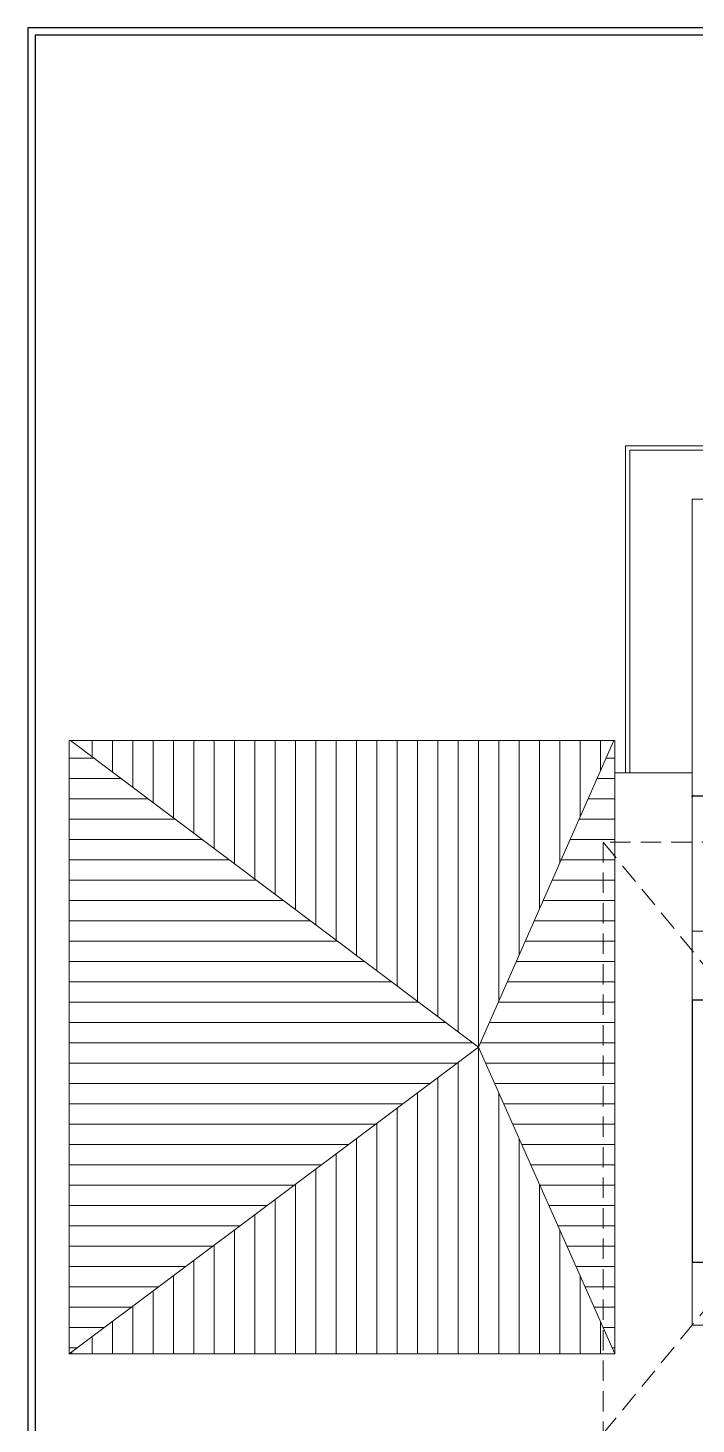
# Model space of a CAD drawing. Header units: millimetres. Extents: x 922141 to 965068, y 34629 to 256118.
# Drawn here: x 925535 to 933046, y 136879 to 152577 of the extents above; entities that cross this region are included whole.
import ezdxf

# ---------------------------------------------------------------- set-up
doc = ezdxf.new("R2010")
doc.units = ezdxf.units.MM
doc.header["$PDMODE"] = 35
doc.linetypes.add('DASHED', pattern=[19.05, 12.7, -6.35])
doc.layers.get('0').update_dxf_attribs({"plot": 0})
doc.layers.get('Defpoints').update_dxf_attribs({"color": 6})
for name, color, linetype, lineweight in [('A-HATCH', 251, 'Continuous', 9), ('MCA__ ARREDO', 133, 'Continuous', 5), ('MCA__ FINESTRE', 111, 'Continuous', 5), ('MCA__ SCALE', 154, 'Continuous', 18)]:
    doc.layers.add(name, color=color, linetype=linetype, lineweight=lineweight)
doc.layers.add('MCA__ FACCIATA', color=140, linetype='Continuous')
doc.layers.add('TEXT200', color=7, linetype='Continuous')
doc.styles.get("Standard").update_dxf_attribs({"font": 'arial.ttf'})
doc.dimstyles.new('ISO-25', dxfattribs={"dimtxt": 250, "dimasz": 20, "dimexe": 1.25, "dimexo": 0.625, "dimtad": 1, "dimdec": 1, "dimrnd": 5, "dimtxsty": 'Standard', "dimcen": 2.5, "dimadec": 0, "dimazin": 0, "dimtfac": 1, "dimtdec": 1, "dimtmove": 0, "dimatfit": 3, "dimfxl": 1, "dimarcsym": 0})
pattern_1 = [(180, (295321.78, -306661.64), (-3e-14, -228.6), [])]

# ---------------------------------------------------------------- blocks, each defined once
blk = doc.blocks.new('_ArchTick')
at = {"color": 0, "linetype": 'ByBlock', "const_width": 0.15}
blk.add_lwpolyline([(-0.5, -0.5), (0.5, 0.5)], dxfattribs=at)
blk = doc.blocks.new('*D179')
at = {"layer": 'Defpoints', "color": 0, "transparency": 16777216}
for p in [(933002, 143986), (937984, 143986), (937984, 143941)]:
    blk.add_point(p, dxfattribs=at)
at = {"layer": 'MCA__ FACCIATA', "color": 0, "lineweight": -2, "transparency": 16777216}
blk.add_line((933002, 143941), (937984, 143941), dxfattribs=at)
at = {"layer": 'MCA__ FACCIATA', "color": 0, "lineweight": -2, "transparency": 16777216, "xscale": 27, "yscale": 27, "zscale": 27, "rotation": 180}
blk.add_blockref('_ArchTick', (933002, 143941), dxfattribs=at)
at = {"layer": 'MCA__ FACCIATA', "color": 0, "lineweight": -2, "transparency": 16777216, "xscale": 27, "yscale": 27, "zscale": 27}
blk.add_blockref('_ArchTick', (937984, 143941), dxfattribs=at)
at = {"layer": 'MCA__ FACCIATA', "color": 0, "lineweight": 0, "transparency": 16777216, "insert": (935493, 144005), "char_height": 90, "attachment_point": 5}
blk.add_mtext('4980', dxfattribs=at)

msp = doc.modelspace()

# ---------------------------------------------------------------- hatches: boundary and pattern name
at = {"layer": 'A-HATCH', "ltscale": 600, "true_color": 0xc7c8ca}
h = msp.add_hatch(dxfattribs=at)
h.set_pattern_fill('ANSI31', color=9, scale=72, angle=135)
h.set_pattern_definition(pattern_1)
h.paths.add_polyline_path([(925998.91, 137668.09), (925998.91, 144566.08), (926012.08, 144566.08), (930600.71, 141117.09)])
h = msp.add_hatch(dxfattribs=at)
h.set_pattern_fill('ANSI31', color=9, scale=72, angle=45)
h.set_pattern_definition([(90, (295321.78, -305485.6), (-228.6, 1e-14), [])])
h.paths.add_polyline_path([(926012.08, 144566.08), (932121.47, 144566.08), (930600.71, 141117.09)])
h = msp.add_hatch(dxfattribs=at)
h.set_pattern_fill('ANSI31', color=9, scale=72, angle=135)
h.set_pattern_definition(pattern_1)
h.paths.add_polyline_path([(930600.71, 141117.09), (932121.47, 144566.08), (932134.65, 144566.08), (932134.65, 143422.36), (932002.25, 143422.36), (932002.25, 141117.09)])
h = msp.add_hatch(dxfattribs=at)
h.set_pattern_fill('ANSI31', color=9, scale=72, angle=135)
h.set_pattern_definition(pattern_1)
h.paths.add_polyline_path([(932002.25, 137965.76), (932002.25, 141117.09), (932134.65, 141117.09), (932134.65, 137668.09)])
h.paths.add_polyline_path([(932134.65, 141117.09), (932134.65, 143260.85), (932002.25, 143422.36), (932002.25, 141117.09)])
h = msp.add_hatch(dxfattribs=at)
h.set_pattern_fill('ANSI31', color=9, scale=72, angle=45)
h.set_pattern_definition([(90, (295321.78, -306661.64), (-228.6, 1e-14), [])])
h.paths.add_polyline_path([(925998.91, 137668.09), (930600.71, 141117.09), (932002.25, 137965.76), (932002.25, 137668.09)])
h = msp.add_hatch(dxfattribs=at)
h.set_pattern_fill('ANSI31', color=9, scale=72, angle=135)
h.set_pattern_definition(pattern_1)
h.paths.add_polyline_path([(930600.71, 141117.09), (932002.25, 137965.76), (932002.25, 141117.09)])

# ---------------------------------------------------------------- linework, layer by layer
at = {"layer": 'Defpoints'}
msp.add_lwpolyline([(960905.72, 128229.67), (960905.72, 152576.92), (925535.3, 152576.92), (925535.3, 128229.67)], close=True, dxfattribs=at)
at = {"layer": 'MCA__ ARREDO', "lineweight": 9}
for q in [(926012.08, 144566.08), (932121.47, 144566.08), (925998.91, 137668.09), (932134.65, 137668.09)]:
    msp.add_line((930600.71, 141117.09), q, dxfattribs=at)
msp.add_lwpolyline([(932134.65, 137668.09), (925998.91, 137668.09), (925998.91, 144566.08), (932134.65, 144566.08)], close=True, dxfattribs=at)
at = {"layer": 'MCA__ FACCIATA'}
for p, q in [((934182.25, 141645.36), (933002.25, 141645.36)), ((933002.25, 141645.36), (933002.25, 138695.36)), ((934182.25, 138695.36), (933002.25, 138695.36))]:
    msp.add_line(p, q, dxfattribs=at)
at = {"layer": 'MCA__ FINESTRE', "linetype": 'DASHED', "ltscale": 18}
for p, q in [((932002.25, 143422.36), (934728.07, 140096.86)), ((941567.52, 143422.36), (932002.25, 143422.36)), ((932002.25, 143422.36), (932002.25, 136771.36)), ((932002.25, 136771.36), (934728.07, 140096.86))]:
    msp.add_line(p, q, dxfattribs=at)
at = {"layer": 'MCA__ SCALE'}
for p, q in [((932252.25, 147878.36), (932252.25, 144201.36)), ((937983.89, 147878.36), (932252.25, 147878.36)), ((932302.25, 147828.36), (932302.25, 144201.36)), ((937933.89, 147828.36), (932302.25, 147828.36)), ((938144.98, 147278.36), (933002.25, 147278.36)), ((933002.25, 147278.36), (933002.25, 144201.36)), ((933002.25, 144201.36), (932134.65, 144201.36)), ((932252.25, 144201.36), (933002.25, 144201.36)), ((933002.25, 144201.36), (933002.25, 142422.36)), ((934286.89, 142422.36), (933002.25, 142422.36)), ((933002.25, 141645.36), (933002.25, 142422.36)), ((933002.25, 138695.36), (933002.25, 137991.36)), ((934286.89, 137991.36), (933002.25, 137991.36))]:
    msp.add_line(p, q, dxfattribs=at)
at = {"layer": 'TEXT200'}
msp.add_lwpolyline([(960824.88, 128310.51), (960824.88, 152496.08), (925616.14, 152496.08), (925616.14, 128310.51)], close=True, dxfattribs=at)

# ---------------------------------------------------------------- dimensions: what is measured, and where the dimension line sits
at = {"layer": 'MCA__ FACCIATA', "color": 252, "lineweight": 0, "true_color": 0x939598}
dim = msp.add_aligned_dim(p1=(933002.25, 143985.78), p2=(937983.89, 143985.78), distance=-44.35, dimstyle='ISO-25', override={"dimtxt": 90, "dimasz": 27, "dimgap": 18, "dimblk1": 'ArchTick', "dimblk2": 'ArchTick', "dimsah": 1, "dimse1": 1, "dimse2": 1}, dxfattribs=at)
dim.commit()
dim.dimension.update_dxf_attribs({"geometry": '*D179', "text_midpoint": (935493.07, 144005.38)})

doc.saveas('drawing.dxf')
